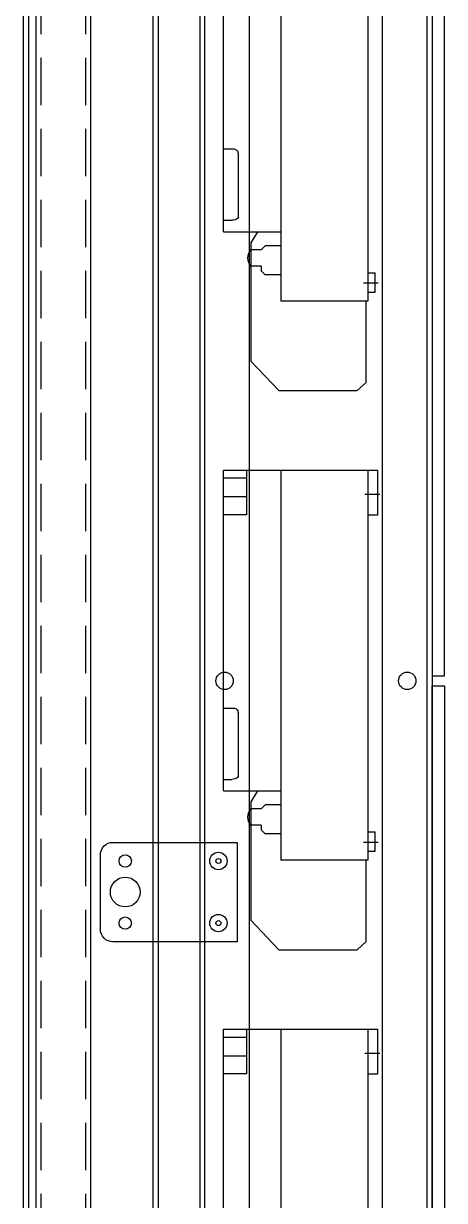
# Model space of a CAD drawing. Header units: millimetres. Extents: x -33730 to 17150, y -76829 to -27437.
# Drawn here: x -1837.5 to -1668, y -74190.5 to -73716.9 of the extents above; entities that cross this region are included whole.
import ezdxf

# ---------------------------------------------------------------- set-up
doc = ezdxf.new("R2010")
doc.units = ezdxf.units.MM
doc.header["$LTSCALE"] = 3
doc.linetypes.add('ACAD_ISO04W100', pattern=[30, 24, -3, 0, -3])
doc.linetypes.add('HIDDEN', pattern=[9.525, 6.35, -3.175])
for name, color, linetype in [('@.VISIBLE', 7, 'Continuous'), ('centerline', 6, 'ACAD_ISO04W100'), ('dim', 7, 'Continuous'), ('equipments', 2, 'Continuous')]:
    doc.layers.add(name, color=color, linetype=linetype)

# ---------------------------------------------------------------- blocks, each defined once
blk = doc.blocks.new('CE-38 Side')
at = {"layer": 'centerline'}
for p, q in [((-1.04, -9.79), (5.06, -9.79)), ((-0.37, -149.79), (5.55, -149.79))]:
    blk.add_line(p, q, dxfattribs=at)
at = {"layer": 'equipments'}
for p, q in [((0, 0), (0, -18.12)), ((62, 0), (0, 0)), ((3.87, 0), (3.87, -157)), ((38.73, -157), (38.73, 0)), ((52.66, 0), (52.66, -17.93)), ((62, -129.08), (62, 0)), ((62, -3.17), (52.66, -3.17)), ((62, -10.67), (52.66, -10.67)), ((0, -18.12), (3.87, -18.12)), ((52.66, -17.93), (62, -17.93)), ((56.1, -97.43), (56.1, -123.6)), ((62, -95.77), (58.17, -95.77)), ((62, -124.44), (58.64, -124.44)), ((62, -129.08), (38.73, -129.08)), ((48.29, -129.08), (50.99, -133.52)), ((38.73, -134.75), (45.24, -134.75)), ((45.24, -134.75), (46.73, -136.36)), ((46.73, -136.36), (50.99, -136.36)), ((50.99, -133.52), (50.99, -181.16)), ((3.87, -145.6), (0.96, -145.6)), ((0.96, -153.4), (0.96, -145.6)), ((38.73, -146.39), (45.24, -146.39)), ((45.24, -146.39), (46.73, -144.78)), ((46.73, -142.93), (50.99, -142.93)), ((46.73, -142.93), (46.73, -144.78)), ((3.87, -153.4), (0.96, -153.4)), ((3.87, -157), (38.83, -157)), ((4.5, -189.7), (4.5, -157)), ((50.99, -181.16), (39.73, -193)), ((8.13, -193), (4.5, -189.7)), ((39.73, -193), (8.13, -193))]:
    blk.add_line(p, q, dxfattribs=at)
for centre, radius, start, end in [((57.89, -97.53), 1.79, 81.097, 183.2065), ((58.48, -120.68), 3.77, 230.8403, 272.3199), ((46.87, -139.65), 5.27, 321.4222, 38.5778)]:
    blk.add_arc(centre, radius, start, end, dxfattribs=at)

msp = doc.modelspace()

# ---------------------------------------------------------------- linework, layer by layer
at = {"layer": '@.VISIBLE', "color": 252}
for p, q in [((-1832.46, -73616.35), (-1832.46, -74346.35)), ((-1810.46, -73616.35), (-1810.46, -74346.35))]:
    msp.add_line(p, q, dxfattribs=at)
at = {"layer": '@.VISIBLE', "color": 252, "linetype": 'HIDDEN'}
for p, q in [((-1830.46, -73616.35), (-1830.46, -74346.35)), ((-1812.46, -73616.35), (-1812.46, -74346.35))]:
    msp.add_line(p, q, dxfattribs=at)
at = {"layer": '@.VISIBLE', "color": 2}
msp.add_line((-1764.51, -74346.35), (-1764.51, -73616.35), dxfattribs=at)
at = {"layer": '@.VISIBLE', "color": 151}
msp.add_line((-1675.01, -74346.35), (-1675.01, -73616.35), dxfattribs=at)
at = {"layer": '@.VISIBLE', "color": 2}
for points in [[(-1673.01, -73979.35), (-1668.01, -73979.35), (-1668.01, -73553.35), (-1673.01, -73553.35)], [(-1746.51, -73616.35), (-1766.51, -73616.35), (-1766.51, -74346.35), (-1746.51, -74346.35)], [(-1673.01, -73983.35), (-1668.01, -73983.35), (-1668.01, -74389.35), (-1673.01, -74389.35)]]:
    msp.add_lwpolyline(points, close=True, dxfattribs=at)
at = {"layer": '@.VISIBLE', "color": 4}
for points in [[(-1816.46, -73581.35), (-1816.46, -73568.35), (-1835.46, -73568.35), (-1835.46, -74389.35), (-1816.46, -74389.35), (-1816.46, -74376.35), (-1814.46, -74376.35), (-1814.46, -74391.35), (-1837.46, -74391.35), (-1837.46, -73566.35), (-1814.46, -73566.35), (-1814.46, -73581.35)], [(-1768.31, -74324.35), (-1768.31, -74336.35), (-1785.31, -74336.35), (-1785.31, -73626.35), (-1768.31, -73626.35), (-1768.31, -73638.35), (-1770.31, -73638.35), (-1770.31, -73628.35), (-1783.31, -73628.35), (-1783.31, -74334.35), (-1770.31, -74334.35), (-1770.31, -74324.35)]]:
    msp.add_lwpolyline(points, close=True, dxfattribs=at)
at = {"layer": '@.VISIBLE', "color": 151}
msp.add_lwpolyline([(-1693.01, -73616.35), (-1673.01, -73616.35), (-1673.01, -74346.35), (-1693.01, -74346.35)], close=True, dxfattribs=at)
at = {"layer": '@.VISIBLE', "color": 1}
msp.add_lwpolyline([(-1801.51, -74046.35), (-1751.51, -74046.35), (-1751.51, -74086.35), (-1801.51, -74086.35, -0.414214), (-1806.51, -74081.35), (-1806.51, -74051.35, -0.414214)], format="xyb", close=True, dxfattribs=at)
at = {"layer": '@.VISIBLE', "color": 2}
msp.add_circle((-1756.51, -73981.35), 3.5, dxfattribs=at)
at = {"layer": '@.VISIBLE', "color": 151}
msp.add_circle((-1683.01, -73981.35), 3.5, dxfattribs=at)
at = {"layer": '@.VISIBLE', "color": 1}
for centre, radius in [((-1796.51, -74053.85), 2.5), ((-1759.01, -74053.85), 3.5), ((-1796.51, -74066.35), 6), ((-1796.51, -74078.85), 2.5), ((-1759.01, -74078.85), 3.5)]:
    msp.add_circle(centre, radius, dxfattribs=at)
at = {"layer": '@.VISIBLE'}
for centre in [(-1759.01, -74053.85), (-1759.01, -74078.85)]:
    msp.add_circle(centre, 1, dxfattribs=at)

# ---------------------------------------------------------------- block references
at = {"layer": 'dim', "xscale": -1}
for p in [(-1695.01, -73671.56), (-1695.01, -73896.56), (-1695.01, -74121.56)]:
    msp.add_blockref('CE-38 Side', p, dxfattribs=at)

doc.saveas('drawing.dxf')
